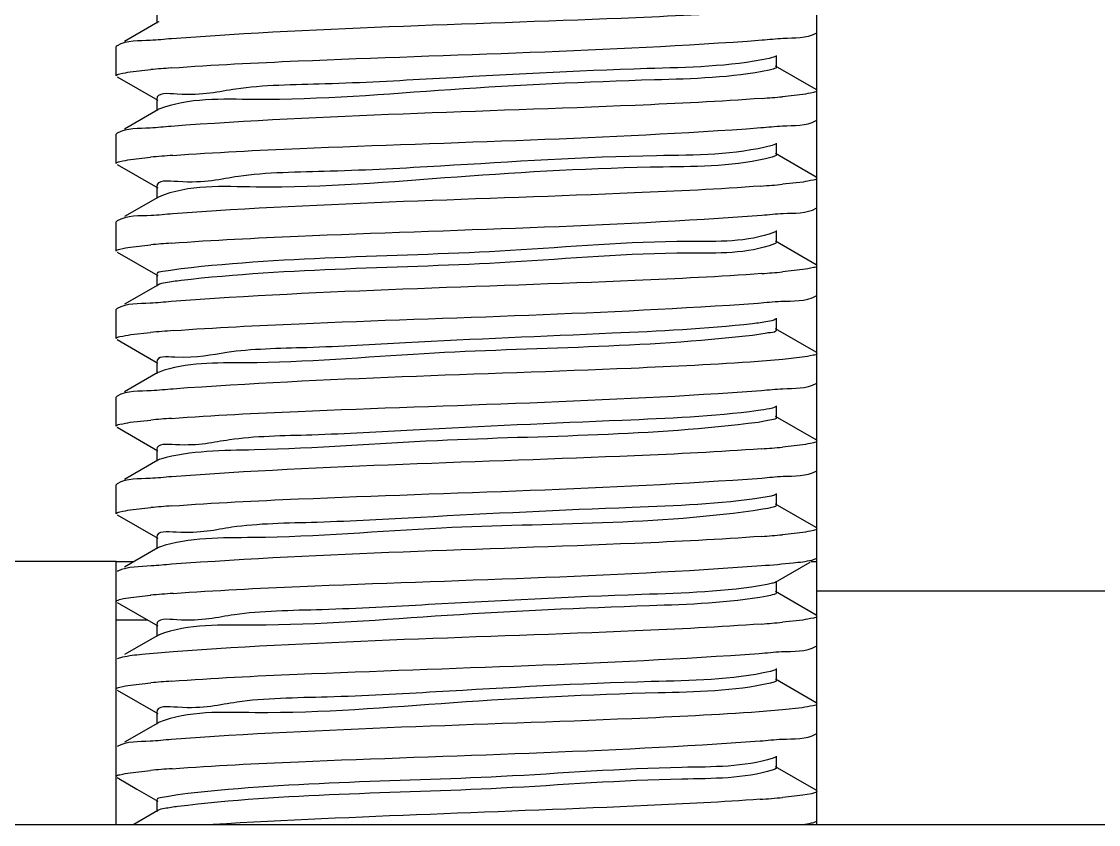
# Model space of a CAD drawing. Extents: x 69728788 to 150676229, y 20327566 to 43663798.
# Drawn here: x 75458212.8 to 75458296.8, y 20754359.4 to 20754422 of the extents above; entities that cross this region are included whole.
import ezdxf

# ---------------------------------------------------------------- set-up
doc = ezdxf.new("R2010")
doc.units = 0
doc.header["$LTSCALE"] = 1000
doc.header["$MEASUREMENT"] = 0
doc.layers.get('0').update_dxf_attribs({"linetype": 'CONTINUOUS'})
doc.layers.add('02___PRT_ALL_AXES', color=7, linetype='CONTINUOUS')

msp = doc.modelspace()

# ---------------------------------------------------------------- linework, layer by layer
at = {"color": 7, "linetype": 'Continuous'}
for p, q in [((75458274.832, 20754359.354), (75458274.832, 20754471.221)), ((75458223.347, 20754422.728), (75458223.347, 20754421.817)), ((75458223.42, 20754421.902), (75458220.831, 20754420.403)), ((75458223.506, 20754421.942), (75458223.421, 20754421.902)), ((75458220.257, 20754420.071), (75458220.192, 20754419.996)), ((75458220.192, 20754417.719), (75458220.192, 20754419.996)), ((75458271.604, 20754419.229), (75458271.108, 20754419.077)), ((75458271.677, 20754418.402), (75458271.677, 20754419.313)), ((75458221.285, 20754418.028), (75458222.882, 20754418.206)), ((75458274.767, 20754416.656), (75458271.604, 20754418.487)), ((75458220.257, 20754417.645), (75458223.42, 20754415.814)), ((75458223.347, 20754415.898), (75458223.347, 20754414.987)), ((75458273.739, 20754416.273), (75458272.142, 20754416.095)), ((75458223.42, 20754415.072), (75458220.831, 20754413.573)), ((75458223.507, 20754415.112), (75458223.421, 20754415.072)), ((75458220.257, 20754413.241), (75458220.192, 20754413.166)), ((75458220.192, 20754410.89), (75458220.192, 20754413.166)), ((75458271.604, 20754412.399), (75458271.339, 20754412.301)), ((75458271.677, 20754411.572), (75458271.677, 20754412.483)), ((75458274.767, 20754409.826), (75458271.604, 20754411.657)), ((75458220.257, 20754410.815), (75458223.42, 20754408.984)), ((75458221.289, 20754411.199), (75458222.867, 20754411.375)), ((75458223.347, 20754409.068), (75458223.347, 20754408.158)), ((75458273.745, 20754409.444), (75458272.154, 20754409.266)), ((75458223.42, 20754408.242), (75458220.831, 20754406.743)), ((75458223.486, 20754408.274), (75458223.42, 20754408.242)), ((75458220.257, 20754406.411), (75458220.192, 20754406.336)), ((75458220.192, 20754404.06), (75458220.192, 20754406.336)), ((75458271.604, 20754405.569), (75458271.51, 20754405.525)), ((75458271.677, 20754404.743), (75458271.677, 20754405.653)), ((75458274.767, 20754402.996), (75458271.604, 20754404.827)), ((75458220.257, 20754403.985), (75458223.42, 20754402.154)), ((75458221.284, 20754404.368), (75458222.882, 20754404.546)), ((75458223.347, 20754402.238), (75458223.347, 20754401.328)), ((75458273.737, 20754402.612), (75458272.143, 20754402.435)), ((75458223.42, 20754401.412), (75458220.831, 20754399.913)), ((75458220.257, 20754399.581), (75458220.192, 20754399.506)), ((75458220.192, 20754397.23), (75458220.192, 20754399.506)), ((75458271.677, 20754397.913), (75458271.677, 20754398.823)), ((75458274.767, 20754396.166), (75458271.604, 20754397.997)), ((75458220.257, 20754397.155), (75458223.42, 20754395.324)), ((75458221.32, 20754397.543), (75458222.872, 20754397.715)), ((75458272.163, 20754395.607), (75458270.254, 20754395.453)), ((75458273.683, 20754395.775), (75458272.163, 20754395.607)), ((75458223.347, 20754395.408), (75458223.347, 20754394.498)), ((75458223.524, 20754394.629), (75458223.42, 20754394.582)), ((75458223.42, 20754394.582), (75458220.831, 20754393.083)), ((75458220.257, 20754392.751), (75458220.192, 20754392.676)), ((75458220.192, 20754390.4), (75458220.192, 20754392.676)), ((75458271.677, 20754391.083), (75458271.677, 20754391.993)), ((75458221.286, 20754390.708), (75458222.881, 20754390.886)), ((75458274.767, 20754389.336), (75458271.604, 20754391.167)), ((75458220.257, 20754390.325), (75458223.42, 20754388.494)), ((75458273.741, 20754388.953), (75458272.148, 20754388.775)), ((75458223.347, 20754388.578), (75458223.347, 20754387.668)), ((75458223.42, 20754387.752), (75458220.831, 20754386.253)), ((75458223.6, 20754387.825), (75458223.421, 20754387.752)), ((75458220.257, 20754385.921), (75458220.192, 20754385.846)), ((75458220.192, 20754383.57), (75458220.192, 20754385.846)), ((75458271.677, 20754384.253), (75458271.677, 20754385.163)), ((75458221.283, 20754383.878), (75458222.878, 20754384.056)), ((75458274.767, 20754382.506), (75458271.604, 20754384.337)), ((75458220.257, 20754383.495), (75458223.42, 20754381.664)), ((75458273.736, 20754382.122), (75458272.144, 20754381.945)), ((75458223.347, 20754381.748), (75458223.347, 20754380.838)), ((75458223.42, 20754380.922), (75458220.831, 20754379.423)), ((75458223.53, 20754380.971), (75458223.421, 20754380.922)), ((75458220.192, 20754379.844), (75458129.126, 20754379.844)), ((75458220.192, 20754359.354), (75458220.192, 20754379.844)), ((75458271.604, 20754378.249), (75458274.298, 20754379.808)), ((75458274.443, 20754379.971), (75458274.767, 20754380.08)), ((75458220.303, 20754379.114), (75458220.258, 20754379.091)), ((75458271.677, 20754377.423), (75458271.677, 20754378.333)), ((75458220.761, 20754376.962), (75458221.325, 20754377.054)), ((75458221.325, 20754377.054), (75458222.874, 20754377.225)), ((75458274.767, 20754375.676), (75458271.604, 20754377.507)), ((75458274.832, 20754377.567), (75458370.452, 20754377.567)), ((75458220.257, 20754376.665), (75458223.42, 20754374.834)), ((75458223.347, 20754374.918), (75458223.347, 20754374.008)), ((75458273.728, 20754375.291), (75458272.145, 20754375.115)), ((75458223.42, 20754374.092), (75458220.831, 20754372.593)), ((75458223.492, 20754374.127), (75458223.421, 20754374.092)), ((75458220.682, 20754372.392), (75458220.258, 20754372.261)), ((75458271.604, 20754371.419), (75458271.212, 20754371.29)), ((75458271.677, 20754370.593), (75458271.677, 20754371.503)), ((75458221.289, 20754370.219), (75458222.881, 20754370.396)), ((75458274.767, 20754368.846), (75458271.604, 20754370.677)), ((75458220.257, 20754369.835), (75458223.42, 20754368.004)), ((75458223.347, 20754368.088), (75458223.347, 20754367.178)), ((75458272.155, 20754368.286), (75458270.338, 20754368.139)), ((75458273.689, 20754368.456), (75458272.155, 20754368.286)), ((75458223.42, 20754367.262), (75458220.831, 20754365.763)), ((75458223.496, 20754367.299), (75458223.42, 20754367.262)), ((75458271.604, 20754364.589), (75458271.418, 20754364.514)), ((75458271.677, 20754363.763), (75458271.677, 20754364.673)), ((75458221.276, 20754363.387), (75458222.872, 20754363.565)), ((75458274.767, 20754362.016), (75458271.604, 20754363.847)), ((75458220.257, 20754363.005), (75458221.792, 20754362.117)), ((75458221.792, 20754362.117), (75458223.42, 20754361.174)), ((75458223.347, 20754361.258), (75458223.347, 20754360.348)), ((75458273.731, 20754361.632), (75458272.159, 20754361.457)), ((75458274.415, 20754361.751), (75458273.731, 20754361.632)), ((75458223.42, 20754360.432), (75458221.558, 20754359.354)), ((75458120.02, 20754359.354), (75458370.452, 20754359.354))]:
    msp.add_line(p, q, dxfattribs=at)
for centre, radius, start, end in [((75458223.923, 20754420.884), 1.137, 109.67807, 111.5053), ((75458231.079, 20754327.932), 90.645, 94.17743, 95.18841), ((75458263.945, 20754506.375), 90.652, 274.1773, 275.18829), ((75458231.246, 20754319.161), 92.593, 94.11344, 95.19199), ((75458263.837, 20754500.787), 91.899, 274.13398, 275.19267), ((75458231.077, 20754314.301), 90.616, 94.17802, 95.18862), ((75458263.936, 20754492.814), 90.751, 274.17427, 275.18823), ((75458231.295, 20754304.919), 93.177, 94.10191, 95.1864), ((75458231.099, 20754300.384), 90.874, 94.17009, 95.18866), ((75458263.889, 20754479.702), 91.301, 274.15464, 275.19025), ((75458224.219, 20754385.838), 2.081, 106.02227, 107.32499), ((75458231.12, 20754293.316), 91.113, 94.16078, 95.19004), ((75458263.921, 20754472.496), 90.924, 274.16877, 275.18835), ((75458224, 20754379.69), 1.365, 108.47965, 110.15097), ((75458231.29, 20754284.477), 93.129, 94.10447, 95.18521), ((75458263.888, 20754466.065), 91.324, 274.15684, 275.18768), ((75458223.88, 20754373.185), 1.018, 110.43484, 112.35058), ((75458231.101, 20754279.862), 90.906, 94.1694, 95.18817), ((75458231.154, 20754272.43), 91.511, 94.14617, 95.19248), ((75458263.744, 20754454.065), 92.99, 274.10138, 275.19195)]:
    msp.add_arc(centre, radius, start, end, dxfattribs=at)
for points, knots in [([(75458270.587, 20754422.797), (75458267.298, 20754422.553), (75458251.936, 20754421.802), (75458236.55, 20754421.504), (75458224.502, 20754420.615)], [0, 0, 0, 0, 0.214455, 1, 1, 1, 1]), ([(75458270.548, 20754420.517), (75458271.097, 20754420.558), (75458272.482, 20754420.736), (75458274.015, 20754420.627), (75458274.767, 20754421.06)], [0, 0, 0, 0, 0.388272, 1, 1, 1, 1]), ([(75458224.502, 20754420.615), (75458223.95, 20754420.574), (75458222.556, 20754420.395), (75458221.014, 20754420.506), (75458220.258, 20754420.071)], [0, 0, 0, 0, 0.388343, 1, 1, 1, 1]), ([(75458224.476, 20754418.336), (75458227.772, 20754418.58), (75458243.13, 20754419.33), (75458258.511, 20754419.627), (75458270.548, 20754420.517)], [0, 0, 0, 0, 0.214943, 1, 1, 1, 1]), ([(75458271.108, 20754419.077), (75458267.993, 20754418.428), (75458259.189, 20754418.292), (75458247.569, 20754417.64), (75458237.105, 20754417.046), (75458229.924, 20754416.984), (75458226.593, 20754416.049), (75458223.349, 20754416.447), (75458223.347, 20754415.898)], [0, 0, 0, 0, 0.199256, 0.548462, 0.724288, 0.869719, 0.965654, 1, 1, 1, 1]), ([(75458271.108, 20754418.166), (75458268.176, 20754417.555), (75458259.829, 20754417.382), (75458246.427, 20754416.762), (75458233.71, 20754415.62), (75458225.837, 20754416.026), (75458223.507, 20754415.112)], [0, 0, 0, 0, 0.188337, 0.521626, 0.842621, 1, 1, 1, 1]), ([(75458271.677, 20754418.402), (75458271.677, 20754418.341), (75458271.423, 20754418.235), (75458271.252, 20754418.196), (75458271.108, 20754418.166)], [0, 0, 0, 0, 0.295385, 1, 1, 1, 1]), ([(75458220.192, 20754417.719), (75458220.192, 20754417.825), (75458220.727, 20754417.916), (75458221.01, 20754417.989), (75458221.285, 20754418.028)], [0, 0, 0, 0, 0.274754, 1, 1, 1, 1]), ([(75458274.832, 20754416.581), (75458274.832, 20754416.476), (75458274.297, 20754416.384), (75458274.014, 20754416.312), (75458273.739, 20754416.273)], [0, 0, 0, 0, 0.274744, 1, 1, 1, 1]), ([(75458270.548, 20754415.964), (75458267.252, 20754415.72), (75458251.894, 20754414.971), (75458236.513, 20754414.674), (75458224.476, 20754413.783)], [0, 0, 0, 0, 0.214948, 1, 1, 1, 1]), ([(75458270.462, 20754413.681), (75458271.023, 20754413.722), (75458272.436, 20754413.903), (75458274, 20754413.788), (75458274.767, 20754414.23)], [0, 0, 0, 0, 0.388556, 1, 1, 1, 1]), ([(75458224.476, 20754413.783), (75458223.927, 20754413.742), (75458222.542, 20754413.565), (75458221.01, 20754413.674), (75458220.258, 20754413.241)], [0, 0, 0, 0, 0.388278, 1, 1, 1, 1]), ([(75458224.605, 20754411.516), (75458227.899, 20754411.756), (75458243.185, 20754412.501), (75458258.494, 20754412.804), (75458270.462, 20754413.681)], [0, 0, 0, 0, 0.215823, 1, 1, 1, 1]), ([(75458271.339, 20754412.301), (75458268.425, 20754411.516), (75458259.675, 20754411.6), (75458248.149, 20754410.817), (75458237.511, 20754410.236), (75458230.129, 20754410.177), (75458226.708, 20754409.211), (75458223.345, 20754409.635), (75458223.347, 20754409.068)], [0, 0, 0, 0, 0.188093, 0.538199, 0.717239, 0.866148, 0.964697, 1, 1, 1, 1]), ([(75458271.677, 20754411.572), (75458271.677, 20754411.531), (75458271.539, 20754411.443), (75458271.425, 20754411.414), (75458271.339, 20754411.39)], [0, 0, 0, 0, 0.315698, 1, 1, 1, 1]), ([(75458220.192, 20754410.89), (75458220.192, 20754410.995), (75458220.73, 20754411.087), (75458221.014, 20754411.159), (75458221.289, 20754411.199)], [0, 0, 0, 0, 0.274641, 1, 1, 1, 1]), ([(75458271.339, 20754411.39), (75458268.588, 20754410.649), (75458260.27, 20754410.679), (75458246.862, 20754409.934), (75458233.936, 20754408.743), (75458225.836, 20754409.261), (75458223.486, 20754408.274)], [0, 0, 0, 0, 0.178189, 0.513127, 0.84056, 1, 1, 1, 1]), ([(75458274.832, 20754409.751), (75458274.832, 20754409.647), (75458274.3, 20754409.555), (75458274.018, 20754409.482), (75458273.745, 20754409.444)], [0, 0, 0, 0, 0.274816, 1, 1, 1, 1]), ([(75458270.462, 20754409.128), (75458267.177, 20754408.887), (75458251.89, 20754408.142), (75458236.582, 20754407.837), (75458224.605, 20754406.963)], [0, 0, 0, 0, 0.215258, 1, 1, 1, 1]), ([(75458270.542, 20754406.857), (75458271.092, 20754406.898), (75458272.479, 20754407.076), (75458274.014, 20754406.966), (75458274.767, 20754407.4)], [0, 0, 0, 0, 0.38829, 1, 1, 1, 1]), ([(75458224.605, 20754406.963), (75458224.038, 20754406.921), (75458222.611, 20754406.739), (75458221.032, 20754406.857), (75458220.258, 20754406.411)], [0, 0, 0, 0, 0.388684, 1, 1, 1, 1]), ([(75458224.475, 20754404.676), (75458227.77, 20754404.92), (75458243.126, 20754405.67), (75458258.506, 20754405.967), (75458270.542, 20754406.857)], [0, 0, 0, 0, 0.214912, 1, 1, 1, 1]), ([(75458271.51, 20754405.525), (75458269.407, 20754404.72), (75458262.297, 20754405.013), (75458247.068, 20754403.568), (75458233.755, 20754403.657), (75458225.247, 20754402.672)], [0, 0, 0, 0, 0.145687, 0.445768, 1, 1, 1, 1]), ([(75458271.677, 20754404.743), (75458271.677, 20754404.717), (75458271.619, 20754404.656), (75458271.554, 20754404.631), (75458271.51, 20754404.614)], [0, 0, 0, 0, 0.351609, 1, 1, 1, 1]), ([(75458220.192, 20754404.06), (75458220.192, 20754404.164), (75458220.727, 20754404.256), (75458221.009, 20754404.329), (75458221.284, 20754404.368)], [0, 0, 0, 0, 0.274778, 1, 1, 1, 1]), ([(75458271.51, 20754404.614), (75458269.407, 20754403.81), (75458262.297, 20754404.103), (75458247.068, 20754402.657), (75458233.755, 20754402.746), (75458225.247, 20754401.761)], [0, 0, 0, 0, 0.145687, 0.445768, 1, 1, 1, 1]), ([(75458225.247, 20754402.672), (75458224.772, 20754402.617), (75458224.31, 20754402.482), (75458223.346, 20754402.414), (75458223.347, 20754402.238)], [0, 0, 0, 0, 0.731611, 1, 1, 1, 1]), ([(75458270.542, 20754402.304), (75458267.246, 20754402.06), (75458251.889, 20754401.31), (75458236.51, 20754401.014), (75458224.475, 20754400.123)], [0, 0, 0, 0, 0.215012, 1, 1, 1, 1]), ([(75458274.832, 20754402.921), (75458274.832, 20754402.816), (75458274.296, 20754402.724), (75458274.013, 20754402.652), (75458273.737, 20754402.612)], [0, 0, 0, 0, 0.274719, 1, 1, 1, 1]), ([(75458225.247, 20754401.761), (75458224.841, 20754401.714), (75458224.235, 20754401.62), (75458223.604, 20754401.518), (75458223.42, 20754401.412)], [0, 0, 0, 0, 0.658748, 1, 1, 1, 1]), ([(75458270.254, 20754400.006), (75458270.843, 20754400.048), (75458272.323, 20754400.237), (75458273.964, 20754400.108), (75458274.767, 20754400.57)], [0, 0, 0, 0, 0.389114, 1, 1, 1, 1]), ([(75458224.475, 20754400.123), (75458223.926, 20754400.082), (75458222.541, 20754399.905), (75458221.01, 20754400.014), (75458220.258, 20754399.581)], [0, 0, 0, 0, 0.388279, 1, 1, 1, 1]), ([(75458224.63, 20754397.858), (75458227.897, 20754398.096), (75458243.106, 20754398.837), (75458258.336, 20754399.151), (75458270.254, 20754400.006)], [0, 0, 0, 0, 0.215189, 1, 1, 1, 1]), ([(75458269.807, 20754398.393), (75458266.171, 20754397.969), (75458257.16, 20754397.567), (75458245.469, 20754397.078), (75458235.678, 20754396.492), (75458229.197, 20754396.411), (75458226.218, 20754395.589), (75458223.347, 20754395.894), (75458223.347, 20754395.408)], [0, 0, 0, 0, 0.23573, 0.581512, 0.746883, 0.881131, 0.968703, 1, 1, 1, 1]), ([(75458271.604, 20754398.739), (75458271.424, 20754398.634), (75458270.802, 20754398.533), (75458270.207, 20754398.439), (75458269.807, 20754398.393)], [0, 0, 0, 0, 0.341804, 1, 1, 1, 1]), ([(75458220.192, 20754397.23), (75458220.192, 20754397.338), (75458220.746, 20754397.428), (75458221.037, 20754397.503), (75458221.32, 20754397.543)], [0, 0, 0, 0, 0.274146, 1, 1, 1, 1]), ([(75458269.807, 20754397.482), (75458261.316, 20754396.492), (75458248.015, 20754396.575), (75458232.768, 20754395.154), (75458225.648, 20754395.419), (75458223.524, 20754394.629)], [0, 0, 0, 0, 0.552991, 0.85342, 1, 1, 1, 1]), ([(75458271.677, 20754397.913), (75458271.678, 20754397.739), (75458270.73, 20754397.669), (75458270.275, 20754397.537), (75458269.807, 20754397.482)], [0, 0, 0, 0, 0.268593, 1, 1, 1, 1]), ([(75458274.832, 20754396.091), (75458274.832, 20754395.981), (75458274.267, 20754395.892), (75458273.971, 20754395.815), (75458273.683, 20754395.775)], [0, 0, 0, 0, 0.273785, 1, 1, 1, 1]), ([(75458270.254, 20754395.453), (75458266.958, 20754395.216), (75458251.749, 20754394.477), (75458236.519, 20754394.17), (75458224.63, 20754393.305)], [0, 0, 0, 0, 0.217062, 1, 1, 1, 1]), ([(75458224.63, 20754393.305), (75458224.06, 20754393.263), (75458222.625, 20754393.08), (75458221.036, 20754393.199), (75458220.258, 20754392.751)], [0, 0, 0, 0, 0.388715, 1, 1, 1, 1]), ([(75458224.491, 20754391.018), (75458227.782, 20754391.261), (75458243.12, 20754392.009), (75458258.481, 20754392.309), (75458270.504, 20754393.194)], [0, 0, 0, 0, 0.214902, 1, 1, 1, 1]), ([(75458270.504, 20754393.194), (75458271.059, 20754393.235), (75458272.458, 20754393.415), (75458274.007, 20754393.303), (75458274.767, 20754393.74)], [0, 0, 0, 0, 0.388429, 1, 1, 1, 1]), ([(75458270.244, 20754391.617), (75458266.731, 20754391.151), (75458257.763, 20754390.785), (75458246.06, 20754390.272), (75458236.073, 20754389.679), (75458229.397, 20754389.604), (75458226.321, 20754388.751), (75458223.348, 20754389.081), (75458223.348, 20754388.578)], [0, 0, 0, 0, 0.226057, 0.572822, 0.74096, 0.878147, 0.967915, 1, 1, 1, 1]), ([(75458271.604, 20754391.909), (75458271.463, 20754391.827), (75458270.996, 20754391.733), (75458270.543, 20754391.657), (75458270.244, 20754391.617)], [0, 0, 0, 0, 0.351751, 1, 1, 1, 1]), ([(75458220.192, 20754390.4), (75458220.192, 20754390.505), (75458220.728, 20754390.597), (75458221.012, 20754390.669), (75458221.286, 20754390.708)], [0, 0, 0, 0, 0.274723, 1, 1, 1, 1]), ([(75458270.244, 20754390.706), (75458261.965, 20754389.609), (75458248.764, 20754389.711), (75458233.336, 20754388.467), (75458226.002, 20754388.516), (75458223.645, 20754387.838)], [0, 0, 0, 0, 0.536546, 0.842404, 1, 1, 1, 1]), ([(75458271.677, 20754391.083), (75458271.678, 20754390.947), (75458270.966, 20754390.851), (75458270.604, 20754390.754), (75458270.244, 20754390.706)], [0, 0, 0, 0, 0.2726, 1, 1, 1, 1]), ([(75458274.832, 20754389.261), (75458274.832, 20754389.156), (75458274.298, 20754389.064), (75458274.015, 20754388.992), (75458273.741, 20754388.953)], [0, 0, 0, 0, 0.274761, 1, 1, 1, 1]), ([(75458270.504, 20754388.641), (75458267.206, 20754388.398), (75458251.867, 20754387.65), (75458236.506, 20754387.352), (75458224.491, 20754386.464)], [0, 0, 0, 0, 0.215337, 1, 1, 1, 1]), ([(75458224.491, 20754386.464), (75458223.939, 20754386.424), (75458222.55, 20754386.245), (75458221.012, 20754386.355), (75458220.258, 20754385.921)], [0, 0, 0, 0, 0.388322, 1, 1, 1, 1]), ([(75458224.509, 20754384.189), (75458227.805, 20754384.432), (75458243.147, 20754385.181), (75458258.511, 20754385.479), (75458270.531, 20754386.366)], [0, 0, 0, 0, 0.215207, 1, 1, 1, 1]), ([(75458270.531, 20754386.366), (75458271.083, 20754386.407), (75458272.473, 20754386.586), (75458274.012, 20754386.475), (75458274.767, 20754386.91)], [0, 0, 0, 0, 0.388323, 1, 1, 1, 1]), ([(75458270.624, 20754384.841), (75458267.251, 20754384.321), (75458258.34, 20754384.012), (75458246.648, 20754383.464), (75458236.471, 20754382.867), (75458229.601, 20754382.798), (75458226.423, 20754381.913), (75458223.35, 20754382.269), (75458223.348, 20754381.748)], [0, 0, 0, 0, 0.215993, 0.563723, 0.734744, 0.875008, 0.967073, 1, 1, 1, 1]), ([(75458271.604, 20754385.079), (75458271.498, 20754385.017), (75458271.165, 20754384.935), (75458270.836, 20754384.874), (75458270.624, 20754384.841)], [0, 0, 0, 0, 0.364373, 1, 1, 1, 1]), ([(75458220.192, 20754383.57), (75458220.192, 20754383.675), (75458220.726, 20754383.766), (75458221.009, 20754383.839), (75458221.283, 20754383.878)], [0, 0, 0, 0, 0.274783, 1, 1, 1, 1]), ([(75458270.624, 20754383.931), (75458262.355, 20754382.656), (75458248.954, 20754382.982), (75458233.427, 20754381.553), (75458225.896, 20754381.764), (75458223.567, 20754380.984)], [0, 0, 0, 0, 0.53232, 0.843805, 1, 1, 1, 1]), ([(75458271.677, 20754384.253), (75458271.677, 20754384.149), (75458271.17, 20754384.04), (75458270.889, 20754383.971), (75458270.624, 20754383.931)], [0, 0, 0, 0, 0.278561, 1, 1, 1, 1]), ([(75458274.832, 20754382.431), (75458274.832, 20754382.326), (75458274.295, 20754382.234), (75458274.011, 20754382.161), (75458273.736, 20754382.122)], [0, 0, 0, 0, 0.274692, 1, 1, 1, 1]), ([(75458270.531, 20754381.813), (75458267.238, 20754381.57), (75458251.897, 20754380.821), (75458236.533, 20754380.522), (75458224.509, 20754379.636)], [0, 0, 0, 0, 0.214979, 1, 1, 1, 1]), ([(75458224.509, 20754379.636), (75458223.976, 20754379.596), (75458222.583, 20754379.442), (75458221.107, 20754379.469), (75458220.303, 20754379.114)], [0, 0, 0, 0, 0.378114, 1, 1, 1, 1]), ([(75458224.625, 20754377.368), (75458227.926, 20754377.608), (75458243.221, 20754378.353), (75458258.538, 20754378.653), (75458270.507, 20754379.535)], [0, 0, 0, 0, 0.216171, 1, 1, 1, 1]), ([(75458270.507, 20754379.535), (75458271.335, 20754379.596), (75458272.649, 20754379.71), (75458273.966, 20754379.858), (75458274.443, 20754379.971)], [0, 0, 0, 0, 0.628324, 1, 1, 1, 1]), ([(75458270.947, 20754378.065), (75458267.731, 20754377.472), (75458258.887, 20754377.256), (75458247.232, 20754376.652), (75458236.872, 20754376.055), (75458229.805, 20754375.991), (75458226.529, 20754375.075), (75458223.351, 20754375.456), (75458223.347, 20754374.918)], [0, 0, 0, 0, 0.205516, 0.554189, 0.728216, 0.871707, 0.966187, 1, 1, 1, 1]), ([(75458271.604, 20754378.249), (75458271.529, 20754378.205), (75458271.308, 20754378.138), (75458271.086, 20754378.091), (75458270.947, 20754378.065)], [0, 0, 0, 0, 0.380853, 1, 1, 1, 1]), ([(75458270.947, 20754377.155), (75458267.927, 20754376.598), (75458259.561, 20754376.352), (75458246.191, 20754375.772), (75458233.593, 20754374.673), (75458225.848, 20754375.007), (75458223.524, 20754374.139)], [0, 0, 0, 0, 0.193859, 0.526001, 0.843412, 1, 1, 1, 1]), ([(75458271.677, 20754377.423), (75458271.677, 20754377.347), (75458271.34, 20754377.237), (75458271.132, 20754377.189), (75458270.947, 20754377.155)], [0, 0, 0, 0, 0.287704, 1, 1, 1, 1]), ([(75458220.192, 20754376.74), (75458220.192, 20754376.8), (75458220.451, 20754376.895), (75458220.617, 20754376.933), (75458220.761, 20754376.962)], [0, 0, 0, 0, 0.291243, 1, 1, 1, 1]), ([(75458274.832, 20754375.601), (75458274.832, 20754375.495), (75458274.291, 20754375.404), (75458274.006, 20754375.331), (75458273.728, 20754375.291)], [0, 0, 0, 0, 0.274565, 1, 1, 1, 1]), ([(75458270.507, 20754374.981), (75458267.228, 20754374.74), (75458251.933, 20754373.993), (75458236.616, 20754373.688), (75458224.625, 20754372.814)], [0, 0, 0, 0, 0.214741, 1, 1, 1, 1]), ([(75458224.625, 20754372.814), (75458223.808, 20754372.755), (75458222.492, 20754372.644), (75458221.175, 20754372.496), (75458220.682, 20754372.392)], [0, 0, 0, 0, 0.619111, 1, 1, 1, 1]), ([(75458270.338, 20754372.692), (75458270.916, 20754372.734), (75458272.369, 20754372.919), (75458273.978, 20754372.796), (75458274.767, 20754373.25)], [0, 0, 0, 0, 0.388864, 1, 1, 1, 1]), ([(75458224.492, 20754370.528), (75458227.761, 20754370.769), (75458243.044, 20754371.515), (75458258.348, 20754371.824), (75458270.338, 20754372.692)], [0, 0, 0, 0, 0.214253, 1, 1, 1, 1]), ([(75458271.212, 20754371.29), (75458268.177, 20754370.591), (75458259.4, 20754370.533), (75458247.813, 20754369.835), (75458237.277, 20754369.244), (75458230.006, 20754369.184), (75458226.647, 20754368.236), (75458223.343, 20754368.644), (75458223.347, 20754368.088)], [0, 0, 0, 0, 0.194611, 0.544201, 0.721363, 0.868238, 0.965255, 1, 1, 1, 1]), ([(75458271.212, 20754370.379), (75458268.351, 20754369.72), (75458260.019, 20754369.618), (75458246.606, 20754368.957), (75458233.802, 20754367.789), (75458225.833, 20754368.245), (75458223.496, 20754367.299)], [0, 0, 0, 0, 0.184157, 0.518189, 0.841854, 1, 1, 1, 1]), ([(75458271.677, 20754370.593), (75458271.677, 20754370.54), (75458271.476, 20754370.441), (75458271.33, 20754370.406), (75458271.212, 20754370.379)], [0, 0, 0, 0, 0.302611, 1, 1, 1, 1]), ([(75458220.192, 20754369.91), (75458220.192, 20754370.015), (75458220.73, 20754370.107), (75458221.014, 20754370.18), (75458221.289, 20754370.219)], [0, 0, 0, 0, 0.274683, 1, 1, 1, 1]), ([(75458274.832, 20754368.771), (75458274.832, 20754368.662), (75458274.27, 20754368.572), (75458273.976, 20754368.496), (75458273.689, 20754368.456)], [0, 0, 0, 0, 0.273899, 1, 1, 1, 1]), ([(75458270.338, 20754368.139), (75458267.03, 20754367.899), (75458251.747, 20754367.156), (75458236.441, 20754366.857), (75458224.492, 20754365.975)], [0, 0, 0, 0, 0.216842, 1, 1, 1, 1]), ([(75458270.395, 20754365.866), (75458270.965, 20754365.908), (75458272.4, 20754366.091), (75458273.988, 20754365.972), (75458274.767, 20754366.42)], [0, 0, 0, 0, 0.388749, 1, 1, 1, 1]), ([(75458224.492, 20754365.975), (75458223.941, 20754365.934), (75458222.551, 20754365.755), (75458221.013, 20754365.866), (75458220.258, 20754365.431)], [0, 0, 0, 0, 0.388329, 1, 1, 1, 1]), ([(75458224.538, 20754363.701), (75458227.818, 20754363.942), (75458243.105, 20754364.688), (75458258.413, 20754364.994), (75458270.395, 20754365.866)], [0, 0, 0, 0, 0.214924, 1, 1, 1, 1]), ([(75458271.418, 20754364.514), (75458269.139, 20754363.812), (75458261.912, 20754363.909), (75458246.554, 20754362.635), (75458233.342, 20754362.7), (75458224.985, 20754361.661)], [0, 0, 0, 0, 0.153772, 0.457003, 1, 1, 1, 1]), ([(75458271.418, 20754363.603), (75458269.139, 20754362.902), (75458261.912, 20754362.999), (75458246.554, 20754361.725), (75458233.342, 20754361.789), (75458224.985, 20754360.75)], [0, 0, 0, 0, 0.153772, 0.457003, 1, 1, 1, 1]), ([(75458271.677, 20754363.763), (75458271.677, 20754363.729), (75458271.577, 20754363.651), (75458271.485, 20754363.624), (75458271.418, 20754363.603)], [0, 0, 0, 0, 0.328322, 1, 1, 1, 1]), ([(75458220.192, 20754363.08), (75458220.192, 20754363.184), (75458220.723, 20754363.276), (75458221.004, 20754363.348), (75458221.276, 20754363.387)], [0, 0, 0, 0, 0.274878, 1, 1, 1, 1]), ([(75458274.832, 20754361.941), (75458274.832, 20754361.894), (75458274.651, 20754361.807), (75458274.521, 20754361.776), (75458274.415, 20754361.751)], [0, 0, 0, 0, 0.302025, 1, 1, 1, 1]), ([(75458224.985, 20754361.661), (75458224.575, 20754361.61), (75458224.169, 20754361.497), (75458223.346, 20754361.412), (75458223.347, 20754361.258)], [0, 0, 0, 0, 0.729546, 1, 1, 1, 1]), ([(75458270.395, 20754361.313), (75458267.471, 20754361.1), (75458253.253, 20754360.396), (75458239.024, 20754360.005), (75458227.742, 20754359.354)], [0, 0, 0, 0, 0.206009, 1, 1, 1, 1]), ([(75458224.985, 20754360.75), (75458224.639, 20754360.707), (75458224.119, 20754360.623), (75458223.58, 20754360.525), (75458223.42, 20754360.432)], [0, 0, 0, 0, 0.653339, 1, 1, 1, 1]), ([(75458273.724, 20754359.354), (75458273.952, 20754359.386), (75458274.3, 20754359.447), (75458274.656, 20754359.526), (75458274.767, 20754359.59)], [0, 0, 0, 0, 0.643096, 1, 1, 1, 1])]:
    msp.add_open_spline(points, degree=3, knots=knots, dxfattribs=at)
at = {"layer": '02___PRT_ALL_AXES', "color": 7, "linetype": 'Continuous'}
for p, q in [((75458220.192, 20754417.719), (75458220.192, 20754419.996)), ((75458220.192, 20754410.89), (75458220.192, 20754413.166)), ((75458220.192, 20754404.06), (75458220.192, 20754406.336)), ((75458220.192, 20754397.23), (75458220.192, 20754399.506)), ((75458220.192, 20754390.4), (75458220.192, 20754392.676)), ((75458220.192, 20754383.57), (75458220.192, 20754385.846)), ((75458220.192, 20754379.844), (75458221.558, 20754379.844)), ((75458274.36, 20754379.844), (75458274.832, 20754379.844)), ((75458222.631, 20754375.291), (75458220.192, 20754375.291))]:
    msp.add_line(p, q, dxfattribs=at)

doc.saveas('drawing.dxf')
